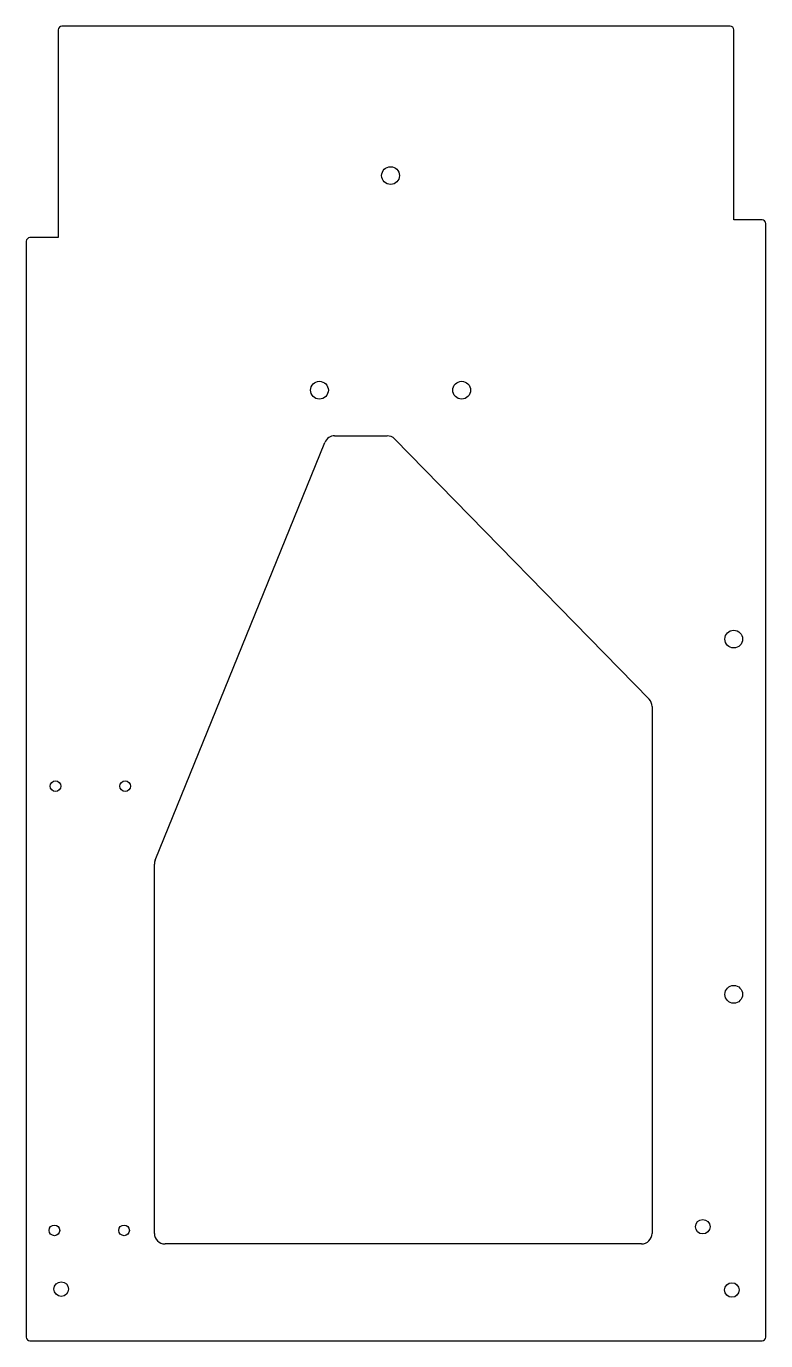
# Model space of a CAD drawing. Header units: metres. Extents: x 2844 to 3260, y -1168 to -428.
import ezdxf

# ---------------------------------------------------------------- set-up
doc = ezdxf.new("R2010")
doc.units = ezdxf.units.M

msp = doc.modelspace()

# ---------------------------------------------------------------- linework, layer by layer
at = {"color": 250, "linetype": 'Continuous'}
for p, q in [((3240.43, -428.44), (2864.43, -428.44)), ((2862.43, -430.44), (2862.43, -547.44)), ((3242.43, -537.44), (3242.43, -430.44)), ((3258.43, -537.44), (3242.43, -537.44)), ((3260.43, -1166.44), (3260.43, -539.44)), ((2862.43, -547.44), (2846.43, -547.44)), ((2844.43, -549.44), (2844.43, -1166.44)), ((2916.95, -897.91), (3012.35, -662.74)), ((3017.91, -658.99), (3047.43, -658.99)), ((3051.72, -660.8), (3194.81, -807.24)), ((3196.51, -811.44), (3196.51, -1107.99)), ((2916.51, -1107.99), (2916.51, -900.16)), ((3190.51, -1113.99), (2922.51, -1113.99)), ((2846.43, -1168.44), (3258.43, -1168.44))]:
    msp.add_line(p, q, dxfattribs=at)
for centre, radius in [((3049.36, -512.5), 5), ((3009.36, -633.31), 5), ((3089.36, -633.31), 5), ((3242.43, -773.44), 5), ((2860.88, -856.27), 3), ((2900.08, -856.27), 3), ((3242.43, -973.44), 5), ((3225.01, -1104.26), 4.1), ((2860.24, -1106.34), 3), ((2899.44, -1106.34), 3), ((2864.08, -1139.39), 4.1), ((3241.38, -1139.89), 4.1)]:
    msp.add_circle(centre, radius, dxfattribs=at)
for centre, radius, start, end in [((2864.43, -430.44), 2, 90, 180), ((3240.43, -430.44), 2, 0, 90), ((3258.43, -539.44), 2, 0, 90), ((2846.43, -549.44), 2, 90, 180), ((3017.91, -664.99), 6, 90, 157.92101), ((3047.43, -664.99), 6, 44.3349, 90), ((3190.51, -811.44), 6, 0, 44.3349), ((2922.51, -900.16), 6, 157.92101, 180), ((2922.51, -1107.99), 6, 180, 270), ((3190.51, -1107.99), 6, 270, 0), ((2846.43, -1166.44), 2, 180, 270), ((3258.43, -1166.44), 2, 270, 0)]:
    msp.add_arc(centre, radius, start, end, dxfattribs=at)

doc.saveas('drawing.dxf')
